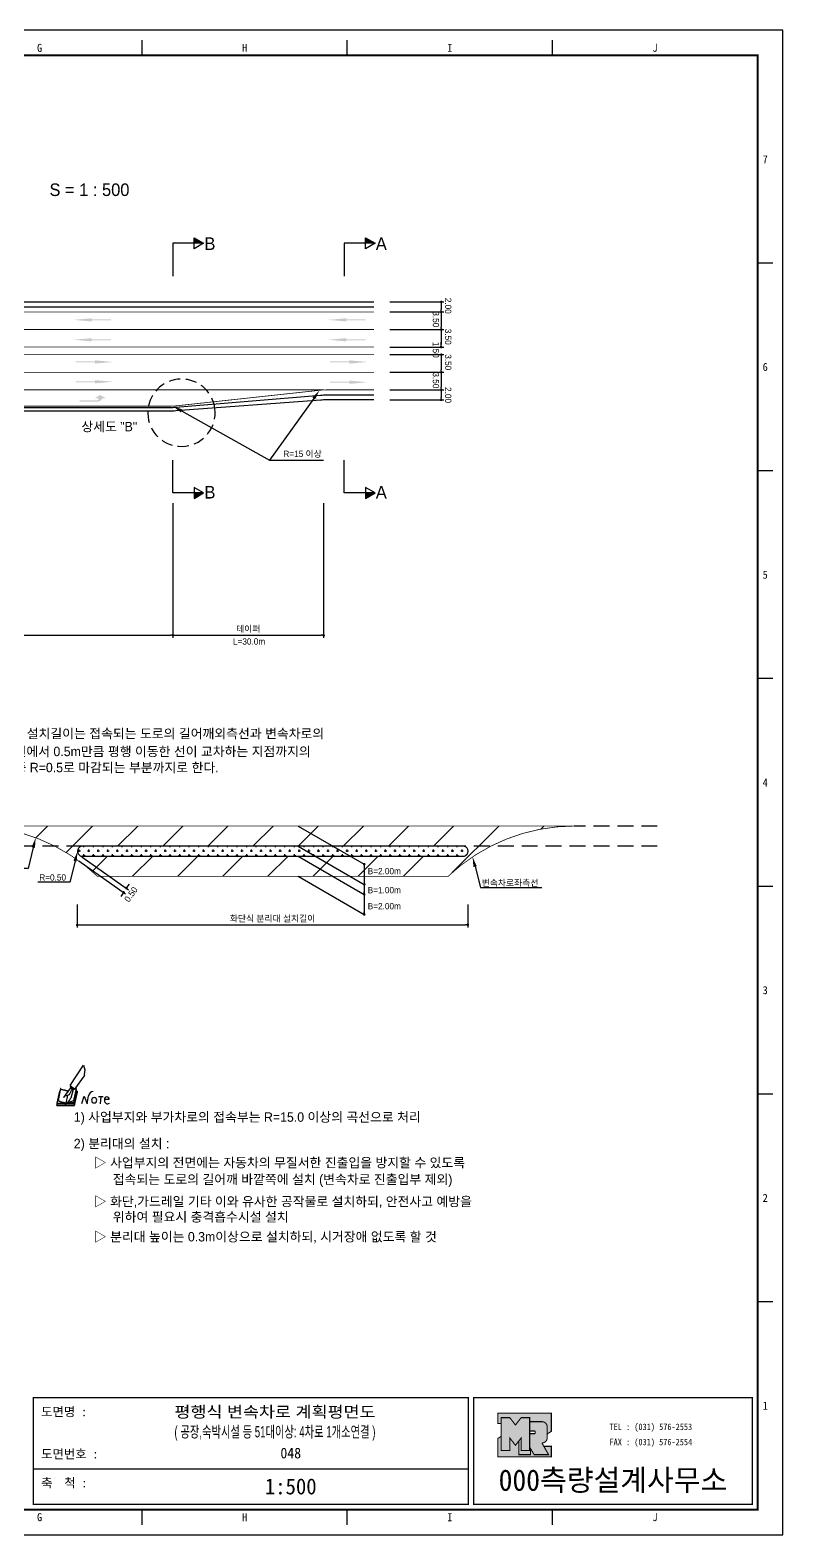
# Model space of a CAD drawing. Header units: millimetres. Extents: x 491 to 914, y -3 to 296.
# Drawn here: x 764.6 to 914.4, y -3.1 to 296.2 of the extents above; entities that cross this region are included whole.
import ezdxf
from ezdxf.enums import TextEntityAlignment as Align

# ---------------------------------------------------------------- set-up
doc = ezdxf.new("R2010")
doc.units = ezdxf.units.MM
doc.linetypes.add('HIDDEN', pattern=[9.525, 6.35, -3.175])
for name, color, linetype in [('CC-GSTR-0004', 4, 'Continuous'), ('CM-LANE-0030', 30, 'Continuous'), ('CZ-DIMT-0002', 7, 'Continuous'), ('CZ-LIN1-0007', 7, 'Continuous'), ('CZ-LIN2-0003', 3, 'Continuous'), ('CZ-LINE-0001', 7, 'Continuous'), ('CZ-TEXT-BOX0', 7, 'Continuous'), ('TITLE', 7, 'Continuous')]:
    doc.layers.add(name, color=color, linetype=linetype)
doc.styles.add('돋움', font='')
doc.styles.add('돋음체', font='')
doc.styles.get('돋움').set_extended_font_data('Dotum')
doc.styles.get('돋음체').set_extended_font_data('DotumChe')

# ---------------------------------------------------------------- blocks, each defined once
blk = doc.blocks.new('note')
for p, q in [((0.85, 3.5), (3.53, 7.57)), ((3.53, 7.57), (3.8, 6.64)), ((3.8, 6.64), (3.69, 5.72)), ((1, 3.1), (0.75, 2.77)), ((0.85, 3.5), (1.8, 2.79)), ((1, 3.4), (0.85, 3.21)), ((0.85, 3.21), (1.52, 2.71)), ((1.8, 2.79), (3.74, 5.46)), ((3.69, 5.72), (3.74, 5.46)), ((-1.24, 2.36), (-1.77, 0)), ((-1.77, 0), (1.77, 0)), ((-1.77, 0), (-1.77, -0.3)), ((-1.53, 0.52), (-1.55, 0.54)), ((-1.01, 2.9), (-1.53, 0.52)), ((-1.48, 0.48), (-1.53, 0.52)), ((-1.43, 0.44), (-1.48, 0.48)), ((-1.38, 0.41), (-1.43, 0.44)), ((-1.33, 0.4), (-1.38, 0.41)), ((-1.27, 0.37), (-1.33, 0.4)), ((-1.22, 0.35), (-1.27, 0.37)), ((-1.13, 2.36), (-1.24, 2.36)), ((-1.17, 0.33), (-1.22, 0.35)), ((-1.12, 0.32), (-1.17, 0.33)), ((-1.02, 0.25), (-1.12, 0.32)), ((-0.97, 0.22), (-1.02, 0.25)), ((-1, 2.9), (-1.01, 2.9)), ((-0.98, 2.85), (-1, 2.9)), ((-0.95, 2.8), (-0.98, 2.85)), ((-0.93, 0.21), (-0.97, 0.22)), ((-0.9, 2.75), (-0.95, 2.8)), ((-0.88, 0.19), (-0.93, 0.21)), ((-0.85, 2.72), (-0.9, 2.75)), ((-0.8, 0.18), (-0.88, 0.19)), ((-0.79, 2.69), (-0.85, 2.72)), ((-0.75, 0.17), (-0.8, 0.18)), ((-0.74, 2.68), (-0.79, 2.69)), ((-0.7, 0.16), (-0.75, 0.17)), ((-0.69, 2.65), (-0.74, 2.68)), ((-0.64, 0.15), (-0.7, 0.16)), ((-0.64, 2.65), (-0.69, 2.65)), ((-0.59, 2.63), (-0.64, 2.65)), ((-0.58, 0.14), (-0.64, 0.15)), ((-0.54, 2.62), (-0.59, 2.63)), ((-0.53, 0.13), (-0.58, 0.14)), ((-0.48, 2.61), (-0.54, 2.62)), ((-0.48, 0.12), (-0.53, 0.13)), ((-0.43, 2.61), (-0.48, 2.61)), ((-0.43, 0.11), (-0.48, 0.12)), ((0.75, 2.77), (-0.46, 1.16)), ((0.37, 2.24), (-0.46, 1.16)), ((-0.46, 1.16), (-0.08, 1.47)), ((-0.38, 2.59), (-0.43, 2.61)), ((-0.38, 0.08), (-0.43, 0.11)), ((-0.33, 2.59), (-0.38, 2.59)), ((-0.29, 0.06), (-0.38, 0.08)), ((-0.27, 2.58), (-0.33, 2.59)), ((-0.23, 0.05), (-0.29, 0.06)), ((-0.22, 2.57), (-0.27, 2.58)), ((-0.16, 0.04), (-0.23, 0.05)), ((-0.17, 2.56), (-0.22, 2.57)), ((-0.12, 2.55), (-0.17, 2.56)), ((-0.11, 0.03), (-0.16, 0.04)), ((-0.07, 2.53), (-0.12, 2.55)), ((-0.04, 0.02), (-0.11, 0.03)), ((-0.08, 1.47), (0.72, 1.75)), ((-0.01, 2.51), (-0.07, 2.53)), ((-0.05, -0.3), (-0.05, 0)), ((0, 0), (-0.04, 0.02)), ((0.04, 2.5), (-0.01, 2.51)), ((0.37, 1.63), (0, 0)), ((0, 0), (1.6, 0.53)), ((0, 0), (1.65, 0.18)), ((0, 0.01), (0.06, 0.04)), ((0, -0.3), (0, 0)), ((0.09, 2.48), (0.04, 2.5)), ((0.05, -0.3), (0.05, 0)), ((0.06, 0.04), (0.11, 0.07)), ((0.14, 2.48), (0.09, 2.48)), ((0.11, 0.07), (0.16, 0.09)), ((0.2, 2.47), (0.14, 2.48)), ((0.16, 0.09), (0.21, 0.12)), ((0.26, 2.43), (0.18, 2.46)), ((0.21, 0.12), (0.27, 0.14)), ((0.34, 2.4), (0.26, 2.43)), ((0.27, 0.14), (0.36, 0.19)), ((0.45, 2.37), (0.34, 2.4)), ((0.36, 0.19), (0.41, 0.22)), ((0.41, 0.22), (0.46, 0.27)), ((0.46, 0.27), (0.51, 0.3)), ((0.51, 0.3), (0.56, 0.34)), ((0.56, 0.34), (0.6, 0.4)), ((0.6, 0.4), (0.64, 0.45)), ((0.64, 0.45), (0.67, 0.51)), ((0.67, 0.51), (0.74, 0.58)), ((0.72, 1.75), (1.16, 2.53)), ((0.74, 0.58), (0.79, 0.63)), ((0.79, 0.63), (0.83, 0.68)), ((0.83, 0.68), (0.86, 0.73)), ((0.86, 0.73), (0.89, 0.79)), ((0.89, 0.84), (0.92, 0.89)), ((0.89, 0.79), (0.89, 0.84)), ((0.92, 0.89), (0.96, 0.95)), ((0.96, 0.95), (1.01, 0.97)), ((1.47, 2.74), (1.01, 0.97)), ((1.16, 2.53), (1.37, 2.82)), ((2.13, 2.84), (1.44, 2.63)), ((1.52, 2.71), (1.66, 2.9)), ((1.6, 0.53), (2.13, 2.84)), ((1.65, 0.18), (2.19, 2.48)), ((1.77, 0), (2.3, 2.36)), ((1.77, -0.3), (2.3, 2.07)), ((1.77, -0.38), (2.3, 1.99)), ((1.77, -0.44), (2.3, 1.93)), ((1.77, 0), (1.77, -0.3)), ((2.19, 2.48), (2.04, 2.47)), ((2.3, 2.36), (2.16, 2.36)), ((2.3, 2.36), (2.3, 2.07)), ((3.21, -0.08), (3.68, 1.4)), ((3.68, 1.4), (4.26, -0.14)), ((4.26, -0.14), (4.56, 1.44)), ((6.55, 1.34), (7.46, 1.34)), ((7.01, 1.34), (6.87, -0.11)), ((7.71, 0.77), (7.71, 0.55)), ((7.71, 0.77), (8.67, 0.77)), ((-1.77, -0.3), (1.77, -0.3)), ((-1.77, -0.43), (-1.77, -0.3)), ((-1.77, -0.37), (1.77, -0.37)), ((-1.77, -0.43), (1.77, -0.43))]:
    blk.add_line(p, q)
for centre, major_axis, start_param, end_param in [((0.4, 2.31), (0.0702, 0.0702), 3.283946, 6.425539), ((5.68, 1.23), (-0.806, 0.806), -0.591174, 0.597824), ((5.66, 0.58), (-0.378, 0.378), 3.926991, 10.210176), ((8.3, 0.49), (0.422, 0.422), 2.265602, 4.634911), ((8.19, 0.77), (-0.342, 0.342), 3.926991, 7.068583)]:
    blk.add_ellipse(centre, major_axis=major_axis, ratio=1, start_param=start_param, end_param=end_param)
blk = doc.blocks.new('_Dot')
at = {"color": 0, "linetype": 'ByBlock', "lineweight": -2}
blk.add_line((-0.5, 0), (-1, 0), dxfattribs=at)
at = {"color": 0, "linetype": 'ByBlock', "const_width": 0.5}
blk.add_lwpolyline([(-0.25, 0, 1), (0.25, 0, 1)], format="xyb", close=True, dxfattribs=at)

msp = doc.modelspace()

# ---------------------------------------------------------------- hatches: boundary and pattern name
at = {"layer": 'CM-LANE-0030'}
h = msp.add_hatch(dxfattribs=at)
h.set_pattern_fill('ANSI31', color=256, scale=2, style=0)
h.set_pattern_definition([(45, (-526.982, 593.985), (-4.490128, 4.490128), [])])
h.paths.add_polyline_path([(847.81, 127.88, -0.191871), (872.91, 137.88), (752.91, 137.88, -0.191871), (778.01, 127.88)])
h.paths.add_polyline_path([(774.73, 131.88, 0.002096), (774.47, 132.06, -0.732581), (775.04, 133.88), (850.77, 133.88, -0.732581), (851.35, 132.06, 0.002096), (851.09, 131.88)], flags=16)
at = {"layer": 'CZ-LIN1-0007'}
for points in [[(776.89, 238.9), (776.89, 238.69), (780.72, 238.69), (780.72, 238.47), (776.89, 238.47), (776.89, 238.26), (773.24, 238.58)], [(827.54, 238.9), (827.54, 238.69), (831.36, 238.69), (831.36, 238.47), (827.54, 238.47), (827.54, 238.26), (823.89, 238.58)], [(776.89, 234.94), (776.89, 234.73), (780.72, 234.73), (780.72, 234.52), (776.89, 234.52), (776.89, 234.3), (773.24, 234.62)], [(827.54, 234.94), (827.54, 234.73), (831.36, 234.73), (831.36, 234.52), (827.54, 234.52), (827.54, 234.3), (823.89, 234.62)], [(777.5, 230.53), (777.5, 230.31), (773.68, 230.31), (773.68, 230.1), (777.5, 230.1), (777.5, 229.88), (781.15, 230.2)], [(828.14, 230.53), (828.14, 230.31), (824.32, 230.31), (824.32, 230.1), (828.14, 230.1), (828.14, 229.88), (831.79, 230.2)], [(777.5, 226.59), (777.5, 226.38), (773.68, 226.38), (773.68, 226.16), (777.5, 226.16), (777.5, 225.95), (781.15, 226.27)], [(828.14, 226.49), (828.14, 226.28), (824.32, 226.28), (824.32, 226.06), (828.14, 226.06), (828.14, 225.85), (831.79, 226.17)], [(778.01, 222.31, 0.267976), (779.04, 223), (779.67, 222.99), (778.5, 223.65), (777.55, 223), (778.25, 223, -0.504994), (777.94, 222.58), (774.47, 222.56), (774.47, 222.29)]]:
    msp.add_hatch(color=256, dxfattribs=at).paths.add_polyline_path(points)
at = {"layer": 'CZ-LIN2-0003'}
h = msp.add_hatch(dxfattribs=at)
h.set_pattern_fill('CROSS', color=256, scale=0.15, style=0)
h.set_pattern_definition([(0, (-526.9818, 593.9853), (0.9525, 0.9525), [0.47625, -1.42875]), (90, (-526.7436, 593.7472), (-0.9525, 0.9525), [0.47625, -1.42875])])
h.paths.add_polyline_path([(775.04, 133.88, 0.732581), (774.47, 132.06, -0.002096), (774.73, 131.88), (851.09, 131.88, -0.002096), (851.35, 132.06, 0.732581), (850.77, 133.88)])
at = {"layer": 'CZ-LINE-0001'}
for points in [[(797.24, 254.92), (797.24, 253.83), (799.14, 253.83)], [(831.35, 254.92), (831.35, 253.83), (833.25, 253.83)], [(799.14, 204.16), (797.24, 204.16), (797.24, 203.06)], [(833.25, 204.16), (831.35, 204.16), (831.35, 203.06)]]:
    msp.add_hatch(color=256, dxfattribs=at).paths.add_polyline_path(points)
at = {"layer": 'TITLE', "ltscale": 150}
h = msp.add_hatch(color=8, dxfattribs=at)
edge = h.paths.add_edge_path()
edge.add_line((868.34, 21.08), (857.67, 21.08))
edge.add_line((857.67, 21.08), (857.67, 19))
edge.add_line((857.67, 19), (858.38, 19))
edge.add_line((858.38, 19), (858.38, 20.18))
edge.add_line((858.38, 20.18), (860.07, 20.18))
edge.add_line((860.07, 20.18), (861.2, 18.72))
edge.add_line((861.2, 18.72), (862.33, 20.18))
edge.add_line((862.33, 20.18), (864.02, 20.18))
edge.add_line((864.02, 20.18), (864.02, 19.38))
edge.add_line((864.02, 19.38), (866.46, 19.38))
edge.add_arc((866.46, 18.31), 1.07, 0, 90, ccw=False)
edge.add_line((867.53, 18.31), (867.53, 16.94))
edge.add_line((867.53, 16.94), (868.34, 17.45))
edge.add_line((868.34, 17.45), (868.34, 21.08))
h.paths.add_polyline_path([(861.89, 15.56), (861.2, 14.68), (860.07, 16.13), (860.07, 13.62), (858.38, 13.62), (858.38, 16.47), (857.67, 16.03), (857.67, 12.39), (868.34, 12.39), (868.34, 14.47), (866.84, 14.47), (867.8, 12.82), (864.9, 12.82), (864.2, 14.03), (864.2, 12.82), (861.89, 12.82)])
msp.add_hatch(color=5, dxfattribs=at).paths.add_polyline_path([(864.02, 20.18), (862.33, 20.18), (861.2, 18.72), (860.07, 20.18), (858.38, 20.18), (858.38, 13.62), (860.07, 13.62), (860.07, 16.13), (861.2, 14.68), (862.33, 16.13), (862.33, 13.62), (864.02, 13.62)])
h = msp.add_hatch(color=161, dxfattribs=at)
edge = h.paths.add_edge_path()
edge.add_arc((866.46, 18.31), 1.07, 360, 450)
edge.add_line((866.46, 19.38), (864.02, 19.38))
edge.add_line((864.02, 19.38), (864.02, 17.53))
edge.add_line((864.02, 17.53), (865.02, 17.53))
edge.add_arc((865.02, 17.41), 0.113, 0, 90, ccw=False)
edge.add_line((865.13, 17.41), (865.13, 17.1))
edge.add_arc((865.02, 17.1), 0.113, 270, 360, ccw=False)
edge.add_line((865.02, 16.99), (864.02, 16.99))
edge.add_line((864.02, 16.99), (864.02, 13.62))
edge.add_line((864.02, 13.62), (862.33, 13.62))
edge.add_line((862.33, 13.62), (862.33, 16.13))
edge.add_line((862.33, 16.13), (861.89, 15.56))
edge.add_line((861.89, 15.56), (861.89, 12.82))
edge.add_line((861.89, 12.82), (864.2, 12.82))
edge.add_line((864.2, 12.82), (864.2, 14.03))
edge.add_line((864.2, 14.03), (864.9, 12.82))
edge.add_line((864.9, 12.82), (867.8, 12.82))
edge.add_line((867.8, 12.82), (866.46, 15.14))
edge.add_arc((866.46, 16.21), 1.07, 270, 360)
edge.add_line((867.53, 16.21), (867.53, 18.31))

# ---------------------------------------------------------------- linework, layer by layer
at = {"color": 0, "linetype": 'ByBlock', "lineweight": -2}
for p, q in [((846.43, 241.91), (846.43, 241.66)), ((846.43, 240.41), (846.43, 240.66)), ((846.43, 239.91), (846.43, 239.66)), ((846.43, 236.91), (846.43, 237.16)), ((846.43, 236.41), (846.43, 236.16)), ((846.43, 233.41), (846.43, 233.66)), ((846.43, 233.41), (846.43, 233.66)), ((846.43, 231.41), (846.43, 231.16)), ((846.43, 231.41), (846.43, 231.16)), ((846.43, 228.41), (846.43, 228.66)), ((846.43, 227.91), (846.43, 227.66)), ((846.43, 224.91), (846.43, 225.16)), ((846.43, 224.41), (846.43, 224.16)), ((846.43, 222.91), (846.43, 223.16)), ((831.11, 130.03), (831.11, 129.78)), ((783.93, 125.72), (784.08, 125.92)), ((831.11, 126.03), (831.11, 125.78)), ((783.07, 124.49), (782.93, 124.28)), ((831.11, 124.53), (831.11, 124.78)), ((831.11, 120.53), (831.11, 120.78))]:
    msp.add_line(p, q, dxfattribs=at)
at = {"color": 0, "linetype": 'ByBlock', "const_width": 0.25}
for points in [[(846.43, 242.03, 1), (846.43, 242.28, 1)], [(846.43, 240.03, 1), (846.43, 240.28, 1)], [(846.43, 240.28, 1), (846.43, 240.03, 1)], [(846.43, 236.53, 1), (846.43, 236.78, 1)], [(846.43, 236.78, 1), (846.43, 236.53, 1)], [(846.43, 233.28, 1), (846.43, 233.03, 1)], [(846.43, 233.28, 1), (846.43, 233.03, 1)], [(846.43, 231.53, 1), (846.43, 231.78, 1)], [(846.43, 231.53, 1), (846.43, 231.78, 1)], [(846.43, 228.03, 1), (846.43, 228.28, 1)], [(846.43, 228.28, 1), (846.43, 228.03, 1)], [(846.43, 224.78, 1), (846.43, 224.53, 1)], [(846.43, 224.53, 1), (846.43, 224.78, 1)], [(846.43, 222.78, 1), (846.43, 222.53, 1)], [(831.11, 130.15, 1), (831.11, 130.4, 1)], [(783.86, 125.61, 1), (783.72, 125.41, 1)], [(831.11, 126.15, 1), (831.11, 126.4, 1)], [(783.14, 124.59, 1), (783.29, 124.79, 1)], [(831.11, 124.4, 1), (831.11, 124.15, 1)], [(831.11, 120.4, 1), (831.11, 120.15, 1)]]:
    msp.add_lwpolyline(points, format="xyb", close=True, dxfattribs=at)
at = {"layer": 'CC-GSTR-0004'}
for p, q in [((573.02, 242.16), (833.02, 242.16)), ((573.02, 241.16), (833.02, 241.16))]:
    msp.add_line(p, q, dxfattribs=at)
for points in [[(688.27, 206.41, -0.414214), (703.02, 221.16), (792.39, 221.16), (792.39, 221.16, 0.020788), (793.64, 221.21), (793.64, 221.21), (822.4, 223.6), (822.4, 223.6, -0.020788), (823.64, 223.66), (833.02, 223.66)], [(833.02, 222.66), (823.58, 222.66, 0.018717), (822.46, 222.61), (793.58, 220.45, -0.018717), (792.46, 220.41), (703.02, 220.41, 0.414214), (689.02, 206.41)]]:
    msp.add_lwpolyline(points, format="xyb", dxfattribs=at)
at = {"layer": 'CM-LANE-0030', "const_width": 0.15}
for points in [[(573.02, 233.16), (833.02, 233.16)], [(573.02, 231.66), (833.02, 231.66)]]:
    msp.add_lwpolyline(points, dxfattribs=at)
msp.add_lwpolyline([(752.91, 137.88), (872.91, 137.88, 0.191871), (847.81, 127.88), (778.01, 127.88, 0.191871)], format="xyb", close=True, dxfattribs=at)
at = {"layer": 'CZ-LIN1-0007', "const_width": 0.15}
msp.add_lwpolyline([(573.02, 240.16), (833.02, 240.16)], dxfattribs=at)
at = {"layer": 'CZ-LIN1-0007', "linetype": 'HIDDEN', "const_width": 0.15}
for points in [[(573.02, 236.66), (833.02, 236.66)], [(573.02, 228.16), (833.02, 228.16)], [(763.02, 224.66), (823.02, 224.66)]]:
    msp.add_lwpolyline(points, dxfattribs=at)
at = {"layer": 'CZ-LIN1-0007', "const_width": 0.15}
msp.add_lwpolyline([(833.02, 224.66), (823.83, 224.66, 0.026985), (822.21, 224.57), (822.21, 224.57), (793.82, 221.49, -0.026985), (792.21, 221.41), (703.02, 221.41, 0.414214), (688.02, 206.41)], format="xyb", dxfattribs=at)
at = {"layer": 'CZ-LIN2-0003'}
msp.add_lwpolyline([(851.09, 131.88, -0.002096), (851.35, 132.06, 0.732581), (850.77, 133.88), (775.04, 133.88, 0.732581), (774.47, 132.06, -0.002096), (774.73, 131.88)], format="xyb", close=True, dxfattribs=at)
at = {"layer": 'CZ-LINE-0001'}
for p, q in [((797.24, 252.73), (797.24, 254.92)), ((797.24, 254.92), (799.14, 253.83)), ((831.35, 252.73), (831.35, 254.92)), ((831.35, 254.92), (833.25, 253.83)), ((799.14, 253.83), (793, 253.83)), ((793, 253.83), (793, 247.28)), ((799.14, 253.83), (797.24, 252.73)), ((833.25, 253.83), (827.11, 253.83)), ((827.11, 253.83), (827.11, 247.28)), ((833.25, 253.83), (831.35, 252.73)), ((836.21, 242.16), (846.93, 242.16)), ((836.21, 240.16), (846.93, 240.16)), ((836.21, 240.16), (846.93, 240.16)), ((846.43, 241.66), (846.43, 240.66)), ((846.43, 239.66), (846.43, 237.16)), ((836.21, 236.66), (846.93, 236.66)), ((836.21, 236.66), (846.93, 236.66)), ((846.43, 236.16), (846.43, 233.66)), ((846.43, 233.66), (846.43, 234.16)), ((836.21, 233.16), (846.93, 233.16)), ((836.21, 233.16), (846.93, 233.16)), ((836.21, 231.66), (846.93, 231.66)), ((836.21, 231.66), (846.93, 231.66)), ((846.43, 231.16), (846.43, 230.66)), ((846.43, 231.16), (846.43, 228.66)), ((836.21, 228.16), (846.93, 228.16)), ((836.21, 228.16), (846.93, 228.16)), ((846.43, 227.66), (846.43, 225.16)), ((836.21, 224.66), (846.93, 224.66)), ((836.21, 224.66), (846.93, 224.66)), ((836.21, 222.66), (846.93, 222.66)), ((846.43, 224.16), (846.43, 223.16)), ((793, 204.16), (793, 210.7)), ((812.24, 210.68), (823.02, 210.68)), ((827.11, 204.16), (827.11, 210.7)), ((799.14, 204.16), (793, 204.16)), ((799.14, 204.16), (797.24, 205.25)), ((797.24, 205.25), (797.24, 203.06)), ((797.24, 203.06), (799.14, 204.16)), ((833.25, 204.16), (827.11, 204.16)), ((833.25, 204.16), (831.35, 205.25)), ((831.35, 205.25), (831.35, 203.06)), ((831.35, 203.06), (833.25, 204.16)), ((793.02, 202.11), (793.02, 175.33)), ((793.02, 202.11), (793.02, 175.33)), ((823.02, 202.11), (823.02, 175.33)), ((703.52, 175.83), (792.52, 175.83)), ((793.52, 175.83), (822.52, 175.83)), ((817.94, 137.88), (831.11, 130.28)), ((774.88, 131.77), (784.2, 125.22)), ((817.94, 133.88), (831.11, 126.28)), ((817.94, 131.88), (831.11, 124.28)), ((774.3, 130.95), (783.62, 124.41)), ((831.11, 130.28), (831.11, 120.28)), ((784.08, 125.92), (784.36, 126.33)), ((817.94, 127.88), (831.11, 120.28)), ((782.93, 124.28), (782.64, 123.87)), ((773.99, 122.25), (773.99, 117.72)), ((851.73, 122.25), (851.73, 117.72)), ((774.49, 118.22), (851.23, 118.22))]:
    msp.add_line(p, q, dxfattribs=at)
at = {"layer": 'CZ-LINE-0001', "linetype": 'HIDDEN', "ltscale": 0.35}
msp.add_line((801.39, 220.88), (801.39, 220.89), dxfattribs=at)
at = {"layer": 'CZ-LINE-0001', "linetype": 'HIDDEN', "ltscale": 0.5}
for p, q in [((889.43, 137.88), (872.91, 137.88)), ((775.04, 133.88), (736.38, 133.88)), ((889.43, 133.88), (850.77, 133.88))]:
    msp.add_line(p, q, dxfattribs=at)
at = {"layer": 'CZ-LINE-0001'}
for points in [[(821.05, 222.94), (812.24, 210.68)], [(794.76, 220.45), (812.24, 210.68)], [(765.25, 133.62), (764.2, 129.44), (751.97, 129.44)], [(773.56, 130.89), (772.5, 126.71), (766.16, 126.71)]]:
    msp.add_lwpolyline(points, dxfattribs=at)
at = {"layer": 'CZ-LINE-0001', "extrusion": (0, 0, -1)}
msp.add_lwpolyline([(-853.16, 129.81), (-854.21, 125.63), (-866.44, 125.63)], dxfattribs=at)
at = {"layer": 'CZ-LINE-0001', "linetype": 'HIDDEN', "ltscale": 0.35}
msp.add_arc((794.74, 220.1), 6.7, 6.7667, 6.749, dxfattribs=at)
at = {"layer": 'CZ-LINE-0001'}
for points in [[(820.78, 223.14), (822.21, 224.57), (821.32, 222.75)], [(794.6, 220.16), (793.02, 221.43), (794.93, 220.74)], [(764.92, 133.7), (765.73, 135.56), (765.57, 133.53)], [(773.23, 130.98), (774.04, 132.83), (773.88, 130.81)]]:
    msp.add_solid(points, dxfattribs=at)
at = {"layer": 'CZ-LINE-0001', "extrusion": (0, 0, -1)}
msp.add_solid([(-853.48, 129.9), (-852.67, 131.75), (-852.83, 129.73)], dxfattribs=at)
at = {"layer": 'TITLE', "color": 7, "linetype": 'Continuous'}
for p, q in [((786.92, 291.19), (786.92, 294.21)), ((827.74, 291.19), (827.74, 294.21)), ((868.56, 291.19), (868.56, 294.21)), ((912.41, 249.86), (909.39, 249.86)), ((912.41, 208.53), (909.39, 208.53)), ((912.41, 167.2), (909.39, 167.2)), ((912.41, 125.87), (909.39, 125.87)), ((912.41, 84.54), (909.39, 84.54)), ((912.41, 43.22), (909.39, 43.22)), ((786.92, -1.14), (786.92, 1.89)), ((827.74, -1.14), (827.74, 1.89)), ((868.56, -1.14), (868.56, 1.89))]:
    msp.add_line(p, q, dxfattribs=at)
at = {"layer": 'TITLE', "ltscale": 150}
msp.add_line((765.22, 10.02), (851.83, 10.02), dxfattribs=at)
at = {"layer": 'TITLE'}
msp.add_line((909.5, 1.89), (500.64, 1.89), dxfattribs=at)
msp.add_lwpolyline([(491.06, -3.15), (914.42, -3.15), (914.42, 296.23), (491.06, 296.23)], close=True, dxfattribs=at)
at = {"layer": 'TITLE', "linetype": 'Continuous', "const_width": 0.403}
msp.add_lwpolyline([(501.14, 1.89), (501.14, 291.19), (909.39, 291.19), (909.39, 1.89)], close=True, dxfattribs=at)
at = {"layer": 'TITLE', "ltscale": 150}
for points, const_width in [([(765.22, 24.17), (851.83, 24.17), (851.83, 2.95), (765.22, 2.95)], 0.265), ([(908.33, 24.17), (908.33, 2.95), (852.89, 2.95), (852.89, 24.17), (908.33, 24.17)], 0.265), ([(864.02, 20.18), (862.33, 20.18), (861.2, 18.72), (860.07, 20.18), (858.38, 20.18), (858.38, 13.62), (860.07, 13.62), (860.07, 16.13), (861.2, 14.68), (862.33, 16.13), (862.33, 13.62), (864.02, 13.62)], 0.212), ([(861.89, 15.56), (861.2, 14.68), (860.07, 16.13), (860.07, 13.62), (858.38, 13.62), (858.38, 16.47), (857.67, 16.03), (857.67, 12.39), (868.34, 12.39), (868.34, 14.47), (866.84, 14.47), (867.8, 12.82), (864.9, 12.82), (864.2, 14.03), (864.2, 12.82), (861.89, 12.82)], 0.212)]:
    msp.add_lwpolyline(points, close=True, dxfattribs=dict(at, const_width=const_width))
at = {"layer": 'TITLE', "ltscale": 150, "const_width": 0.212}
for points in [[(868.34, 21.08), (857.67, 21.08), (857.67, 19), (858.38, 19), (858.38, 20.18), (860.07, 20.18), (861.2, 18.72), (862.33, 20.18), (864.02, 20.18), (864.02, 19.38), (866.46, 19.38, -0.414214), (867.53, 18.31), (867.53, 16.94), (868.34, 17.45)], [(867.53, 18.31, 0.414214), (866.46, 19.38), (864.02, 19.38), (864.02, 17.53), (865.02, 17.53, -0.414214), (865.13, 17.41), (865.13, 17.1, -0.414214), (865.02, 16.99), (864.02, 16.99), (864.02, 13.62), (862.33, 13.62), (862.33, 16.13), (861.89, 15.56), (861.89, 12.82), (864.2, 12.82), (864.2, 14.03), (864.9, 12.82), (867.8, 12.82), (866.46, 15.14, 0.414214), (867.53, 16.21)]]:
    msp.add_lwpolyline(points, format="xyb", close=True, dxfattribs=at)

# ---------------------------------------------------------------- block references
at = {"layer": 'CZ-LINE-0001', "xscale": 0.5, "yscale": 0.5, "zscale": 0.5}
for p in [(793.02, 175.83), (823.02, 175.83), (851.73, 118.22)]:
    msp.add_blockref('_Dot', p, dxfattribs=at)
at = {"layer": 'CZ-LINE-0001', "xscale": 0.5, "yscale": 0.5, "zscale": 0.5, "rotation": 180}
for p in [(793.02, 175.83), (773.99, 118.22)]:
    msp.add_blockref('_Dot', p, dxfattribs=at)
at = {"layer": 'CZ-TEXT-BOX0'}
msp.add_blockref('note', (771.7, 82.74), dxfattribs=at)

# ---------------------------------------------------------------- texts
at = {"layer": 'CZ-DIMT-0002', "style": '돋움'}
for s, height, p in [('B', 2.5, (800.4, 253.74)), ('A', 2.5, (834.5, 253.74)), ('상세도 "B"', 1.875, (780.37, 217.35)), ('R=15 이상', 1.25, (818.83, 211.93)), ('B', 2.5, (800.4, 204.29)), ('A', 2.5, (834.5, 204.29)), ('L=30.0m', 1.25, (808.19, 174.6))]:
    msp.add_text(s, height=height, dxfattribs=at).set_placement(p, align=Align.MIDDLE_CENTER)
for s, p in [('2.00', (847.19, 242.97)), ('3.50', (844.75, 240.28)), ('3.50', (847.19, 236.81)), ('1.50', (844.75, 234.22)), ('3.50', (847.19, 231.74)), ('3.50', (844.75, 228.13)), ('2.00', (847.19, 225.21))]:
    msp.add_text(s, height=1.25, rotation=270, dxfattribs=at).set_placement(p)
for s, p in [('○ 분리대 설치길이는 접속되는 도로의 길어깨외측선과 변속차로의', (752.96, 156.28)), ('좌측선에서 0.5m만큼 평행 이동한 선이 교차하는 지점까지의', (756.81, 152.72)), ('길이중 R=0.5로 마감되는 부분까지로 한다.', (756.81, 149.52)), ('1) 사업부지와 부가차로의 접속부는 R=15.0 이상의 곡선으로 처리', (773.31, 79.98)), ('2) 분리대의 설치 :', (773.31, 74.71)), ('▷ 사업부지의 전면에는 자동차의 무질서한 진출입을 방지할 수 있도록', (777.29, 70.91)), ('접속되는 도로의 길어깨 바깥쪽에 설치 (변속차로 진출입부 제외)', (781.07, 67.59)), ('▷ 화단,가드레일 기타 이와 유사한 공작물로 설치하되, 안전사고 예방을', (777.29, 63.19)), ('위하여 필요시 충격흡수시설 설치', (781.07, 60.12)), ('▷ 분리대 높이는 0.3m이상으로 설치하되, 시거장애 없도록 할 것', (777.29, 56.17))]:
    msp.add_text(s, height=1.875, dxfattribs=at).set_placement(p, align=Align.MIDDLE_LEFT)
for s, p in [('B=2.00m', (831.8, 128.29)), ('R=0.50', (766.44, 127.03)), ('B=1.00m', (831.8, 124.51)), ('변속차로좌측선', (854.49, 125.95)), ('B=2.00m', (831.8, 121.32))]:
    msp.add_text(s, height=1.25, dxfattribs=at).set_placement(p)
at = {"layer": 'CZ-DIMT-0002', "insert": (784.68, 124.27), "char_height": 1.25, "attachment_point": 5, "rotation": 54.9032, "style": '돋움'}
msp.add_mtext('\\A1;0.50', dxfattribs=at)
at = {"layer": 'CZ-LINE-0001', "char_height": 1.25, "attachment_point": 5, "style": '돋움'}
for s, insert in [('\\A1;테이퍼', (808.02, 177.03)), ('\\A1;화단식 분리대 설치길이', (812.86, 119.41))]:
    msp.add_mtext(s, dxfattribs=dict(at, insert=insert))
at = {"layer": 'TITLE', "color": 3, "linetype": 'Continuous', "style": '돋음체'}
for s, p in [('G', (766.5, 292.7)), ('H', (807.33, 292.7)), ('I', (848.15, 292.7)), ('J', (888.98, 292.7)), ('7', (910.9, 270.53)), ('6', (910.9, 229.2)), ('5', (910.9, 187.87)), ('4', (910.9, 146.54)), ('3', (910.9, 105.21)), ('2', (910.9, 63.89)), ('1', (910.9, 22.56)), ('G', (766.5, 0.38)), ('H', (807.33, 0.38)), ('I', (848.15, 0.38)), ('J', (888.98, 0.38))]:
    msp.add_text(s, height=1.59, dxfattribs=at).set_placement(p, align=Align.MIDDLE)
at = {"layer": 'TITLE', "style": '돋움'}
msp.add_text('S = 1 : 500', height=2.5, dxfattribs=at).set_placement((768.47, 264.47), align=Align.MIDDLE_LEFT)
at = {"layer": 'TITLE', "style": '돋음체'}
for s, p in [('도면명 :', (766.81, 20.46)), ('도면번호 :', (766.81, 12.06)), ('축  척 :', (766.81, 6.31))]:
    msp.add_text(s, height=1.804, dxfattribs=at).set_placement(p)
at = {"layer": 'TITLE', "style": '돋움'}
for s, width, p, p2 in [('평행식 변속차로 계획평면도', 1.010039, (793.34, 20.2), (833.34, 20.2)), ('( 공장,숙박시설 등 51대이상: 4차로 1개소연결 )', 0.586912, (793.34, 16.25), (833.34, 16.25))]:
    msp.add_text(s, height=2.25, dxfattribs=dict(at, width=width)).set_placement(p, p2, align=Align.FIT)
at = {"layer": 'TITLE', "color": 180, "style": '돋음체'}
for s, p in [('TEL : (031) 576-2553', (879.91, 17.72)), ('FAX : (031) 576-2554', (879.91, 14.7))]:
    msp.add_text(s, height=1.2733, dxfattribs=at).set_placement(p)
at = {"layer": 'TITLE', "linetype": 'Continuous', "style": '돋음체'}
for s, height, p in [('048', 2.122, (816.48, 13.12)), ('1:500', 3.183, (816.48, 6.48))]:
    msp.add_text(s, height=height, dxfattribs=at).set_placement(p, align=Align.MIDDLE)
at = {"layer": 'TITLE', "color": 180, "style": '돋음체'}
msp.add_text('000측량설계사무소', height=4.244, dxfattribs=at).set_placement((880.61, 5.63), align=Align.CENTER)

doc.saveas('drawing.dxf')
